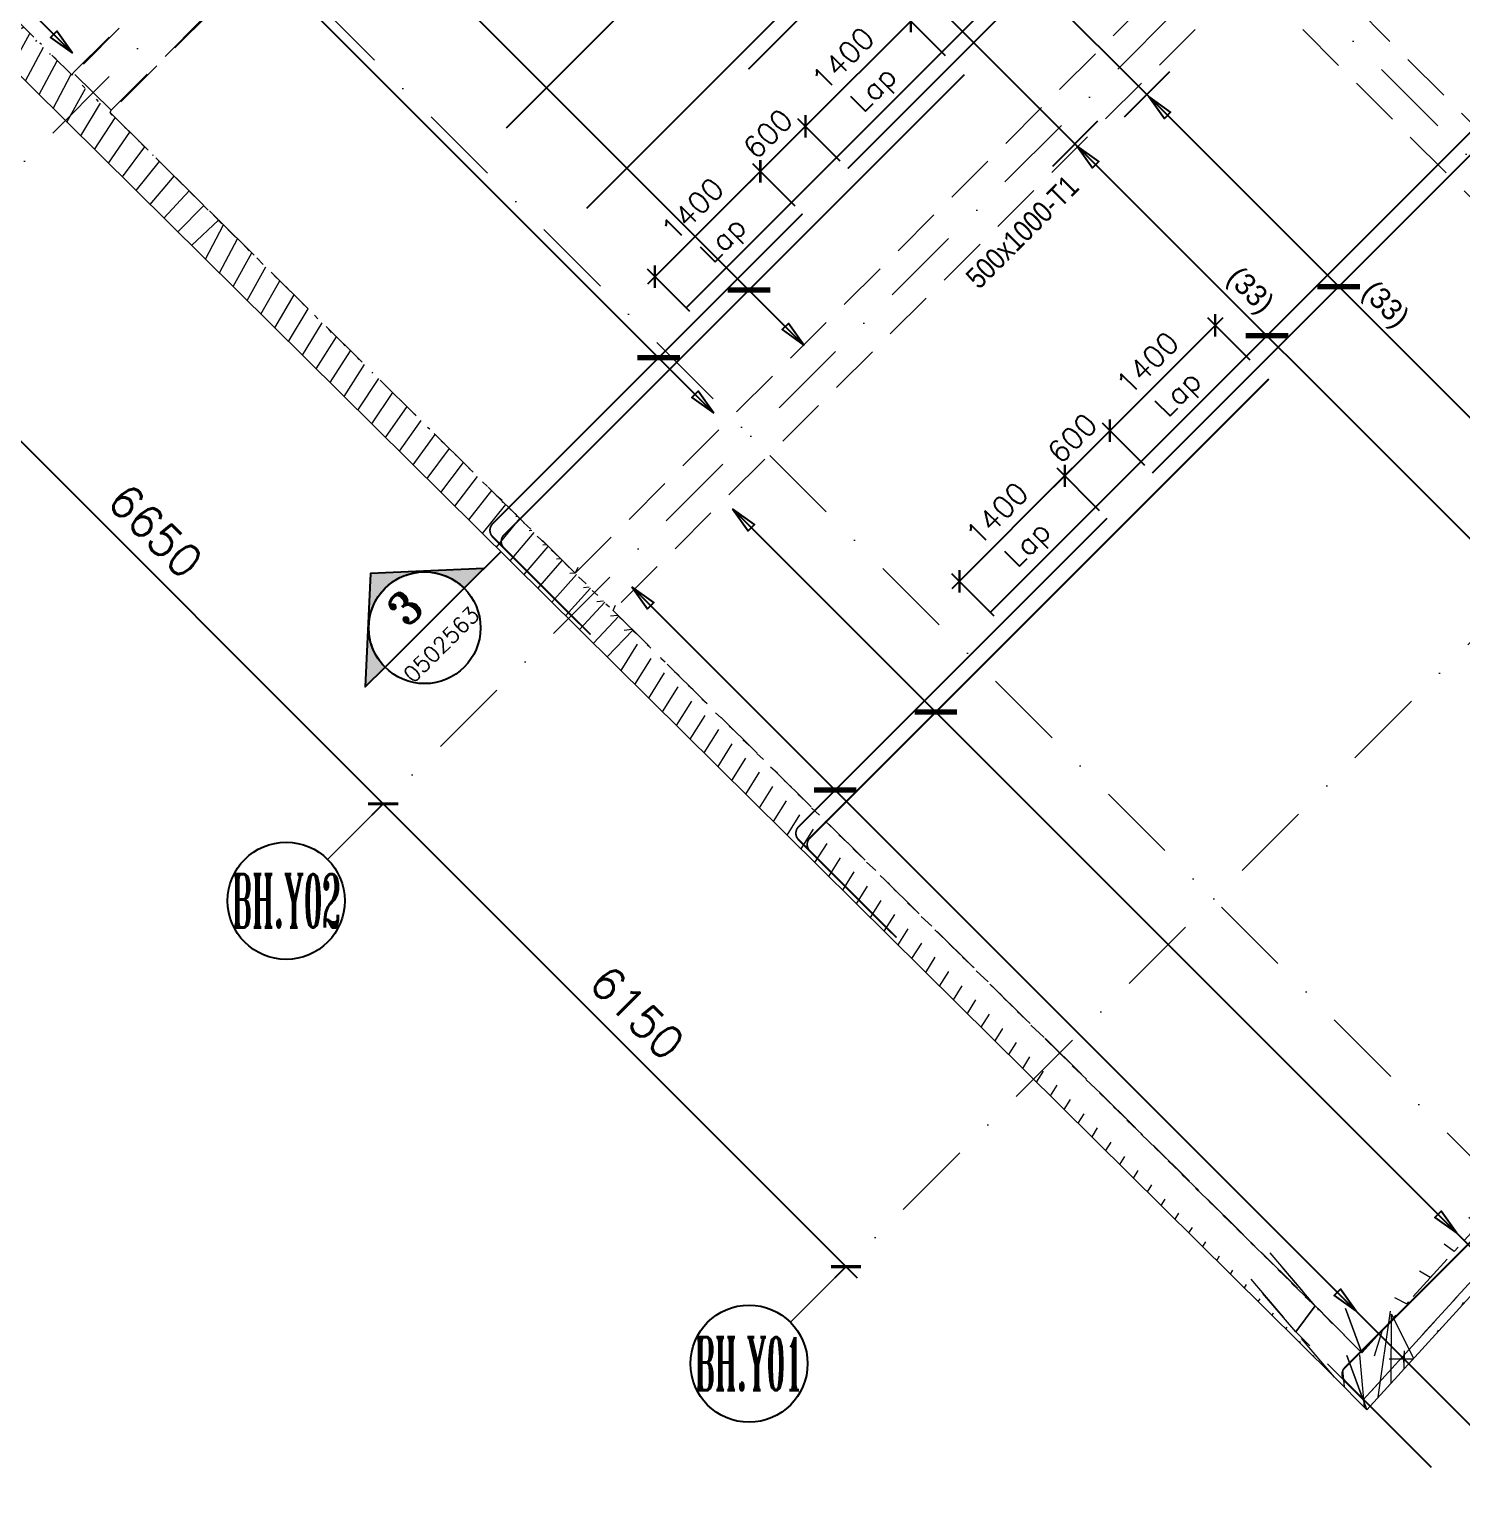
# Model space of a CAD drawing. Extents: x 660761725 to 1323371458, y 2734871439 to 5470067957.
# Drawn here: x 661587591 to 661601053, y 2735012155 to 2735025823 of the extents above; entities that cross this region are included whole.
import ezdxf
from ezdxf.enums import TextEntityAlignment as Align

# ---------------------------------------------------------------- set-up
doc = ezdxf.new("R2010")
doc.units = 0
for name, pattern in [('AXES', [1.95, 1.2, -0.25, 0.25, -0.25]), ('Hidden', [714.375, 476.25, -238.125]), ('sbp_axis_short', [10, 5, -2.5, 0, -2.5])]:
    doc.linetypes.add(name, pattern=pattern)
doc.layers.add('A-DETL', color=5, linetype='Continuous', lineweight=9, true_color=0x0000ff)
for name, color, linetype, lineweight in [('A-FLOR-PATT', 7, 'Continuous', 15), ('A-ROOF', 7, 'Continuous', 15), ('S-BEAM-IDEN', 2, 'Continuous', 9), ('S-GRID', 7, 'Continuous', 9), ('S-GRID-IDEN', 7, 'Continuous', 13)]:
    doc.layers.add(name, color=color, linetype=linetype, lineweight=lineweight)
for name, color, linetype in [('S-AXIS', 20, 'AXES'), ('S-DIMO', 100, 'Continuous'), ('S-RBAR-T16', 201, 'Continuous'), ('S-RBAR-T20', 10, 'Continuous'), ('S-RDIMO', 8, 'Continuous'), ('S-SCEL-INDT', 222, 'Continuous'), ('S-TXT', 3, 'Continuous')]:
    doc.layers.add(name, color=color, linetype=linetype)
doc.styles.add('Arial Narrow_1', font='ARIALN.TTF', dxfattribs={"height": 199.9999999999998})
doc.styles.add('ROMANS', font='romans.shx')
doc.styles.add('ROMANT', font='romant')
doc.dimstyles.new('S-DIMI-100', dxfattribs={"dimscale": 100, "dimtxt": 2, "dimasz": 1.5, "dimexe": 1, "dimexo": 1, "dimgap": 1, "dimtad": 1, "dimdec": 0, "dimzin": 12, "dimdsep": 46, "dimtxsty": 'ROMANS', "dimblk": 'ARCHTICK', "dimcen": 0.09, "dimdle": 1, "dimclrd": 8, "dimclre": 8, "dimclrt": 4, "dimadec": 0, "dimazin": 3, "dimtfac": 1, "dimtdec": 0, "dimtix": 1, "dimtmove": 1, "dimatfit": 3, "dimtolj": 1, "dimtzin": 0, "dimarcsym": 0})
doc.dimstyles.new('S-DIMO-100', dxfattribs={"dimscale": 100, "dimtxt": 3, "dimasz": 2, "dimexe": 1.5, "dimexo": 1.5, "dimgap": 1.5, "dimtad": 1, "dimdec": 0, "dimzin": 12, "dimdsep": 46, "dimtxsty": 'ROMANS', "dimblk": 'ARCHTICK', "dimcen": 0.09, "dimdle": 1.5, "dimclrd": 8, "dimclre": 8, "dimclrt": 4, "dimadec": 0, "dimazin": 3, "dimtfac": 1, "dimtdec": 0, "dimtix": 1, "dimtmove": 1, "dimatfit": 3, "dimfxl": 1, "dimtolj": 1, "dimtzin": 0, "dimarcsym": 0})
pattern_1 = [(74.99999999999999, (0, 0), (-153.3407249233896, 41.08752341002518), [])]

# ---------------------------------------------------------------- blocks, each defined once
blk = doc.blocks.new('_ARCHTICK')
at = {"color": 0, "linetype": 'ByBlock', "const_width": 0.15}
blk.add_lwpolyline([(-0.5, -0.5), (0.5, 0.5)], dxfattribs=at)
blk = doc.blocks.new('*D119')
at = {"layer": 'S-DIMO', "color": 8, "lineweight": -2, "transparency": 16777216}
for p, q in [((662618426.4401975, 2734519657.605733), (662623340.8331552, 2734514743.214432)), ((662618526.4410093, 2734519545.474508), (662618426.4402332, 2734519445.473699)), ((662623228.7011043, 2734514843.214414), (662623128.7011207, 2734514743.214396))]:
    blk.add_line(p, q, dxfattribs=at)
at = {"layer": 'S-DIMO', "color": 8, "lineweight": -2, "transparency": 16777216, "xscale": 200, "yscale": 200, "zscale": 200}
for p, rotation in [((662618532.5062325, 2734519551.539734), 135.0000096597404), ((662623234.76712, 2734514849.280432), 315.0000096597404)]:
    blk.add_blockref('_ARCHTICK', p, dxfattribs=dict(at, rotation=rotation))
at = {"layer": 'S-DIMO', "color": 4, "transparency": 16777216, "insert": (662621095.768675, 2734517412.542153), "char_height": 300, "width": 199.5440968434552, "attachment_point": 5, "rotation": 315.00000965974044, "style": 'ROMANS'}
blk.add_mtext('\\A1;6650', dxfattribs=at)
blk = doc.blocks.new('*D120')
at = {"layer": 'S-DIMO', "color": 8, "lineweight": -2, "transparency": 16777216}
for p, q in [((662623128.7003523, 2734514955.345698), (662627689.5398602, 2734510394.507728)), ((662623228.7011043, 2734514843.214414), (662623128.7003881, 2734514743.213664)), ((662627577.4078088, 2734510494.507709), (662627477.407826, 2734510394.507692))]:
    blk.add_line(p, q, dxfattribs=at)
at = {"layer": 'S-DIMO', "color": 8, "lineweight": -2, "transparency": 16777216, "xscale": 200, "yscale": 200, "zscale": 200}
for p, rotation in [((662623234.7663873, 2734514849.279699), 135.0000096597404), ((662627583.4738252, 2734510500.573728), 315.0000096597404)]:
    blk.add_blockref('_ARCHTICK', p, dxfattribs=dict(at, rotation=rotation))
at = {"layer": 'S-DIMO', "color": 4, "transparency": 16777216, "insert": (662625621.252105, 2734512887.058783), "char_height": 300, "width": 199.5440968434552, "attachment_point": 5, "rotation": 315.00000965974044, "style": 'ROMANS'}
blk.add_mtext('\\A1;6150', dxfattribs=at)
blk = doc.blocks.new('*U1142')
at = {"layer": 'S-AXIS', "color": 3, "linetype": 'Continuous'}
blk.add_circle((0, 5.5), 5.5, dxfattribs=at)
at = {"layer": 'S-AXIS', "color": 3, "linetype": 'Continuous', "ltscale": 0.5, "style": 'ROMANT', "width": 0.4, "flags": 8}
blk.add_attdef('A', text='', height=5, dxfattribs=at).set_placement((0, 5.5), align=Align.MIDDLE_CENTER)
blk = doc.blocks.new('*U1143')
at = {"layer": 'S-SCEL-INDT'}
h = blk.add_hatch(color=256, dxfattribs=at)
edge = h.paths.add_edge_path()
edge.add_line((7.000001906104444, 2.263283386128023e-05), (10.50000190576247, 3.394924715394154e-05))
edge.add_line((10.50000190576247, 3.394924715394154e-05), (-2.921335544670001e-05, 9.624999999075953))
edge.add_line((-2.921335544670001e-05, 9.624999999075953), (-10.49999809220753, -3.394923260202631e-05))
edge.add_line((-10.49999809220753, -3.394923260202631e-05), (-6.999998092549504, -2.263281203340739e-05))
edge.add_arc((1.90677747013979e-06, 1.091277068709939e-11), 6.999999999363562, 0.00018525217620890544, 180.0001852521762, ccw=False)
at = {"layer": 'S-SCEL-INDT', "color": 2, "linetype": 'Continuous'}
blk.add_line((-6.999999999228748, 4.272327350918204e-05), (6.999999999228748, -4.272327350918204e-05), dxfattribs=at)
at = {"layer": 'S-SCEL-INDT'}
blk.add_line((13.40845287412958, 4.901550710201263e-05), (7.000001906104444, 2.263283386128023e-05), dxfattribs=at)
blk.add_lwpolyline([(7.000001906104444, 2.263283386128023e-05), (10.50000190576247, 3.394924715394154e-05), (-2.921335544670001e-05, 9.624999999075953), (-10.49999809220753, -3.394923260202631e-05), (-6.999998092549504, -2.263281203340739e-05, -0.9999999999999999)], format="xyb", close=True, dxfattribs=at)
for centre, radius in [((0, 0), 6.999999999370188), ((0, -1.906788384076208e-06), 6.99999999936)]:
    blk.add_circle(centre, radius, dxfattribs=at)
at = {"layer": 'S-SCEL-INDT', "linetype": 'Continuous', "style": 'ROMANT', "flags": 8}
for rotation, p in [(359.9998251523294, (-9.533905540592968e-07, 3.499999999687137)), (0.0001748476705820678, (9.533905540592968e-07, 3.499943417606119))]:
    blk.add_attdef('01', text='', height=4, rotation=rotation, dxfattribs=at).set_placement(p, align=Align.MIDDLE_CENTER)
at = {"layer": 'S-SCEL-INDT', "color": 3, "linetype": 'Continuous', "style": 'ROMANS', "flags": 8}
for rotation, p in [(359.9998251523294, (0, -2.974065839854546)), (0.0001748476705820678, (0, -2.97412474701559))]:
    blk.add_attdef('-', text='', height=2, rotation=rotation, dxfattribs=at).set_placement(p, align=Align.MIDDLE_CENTER)
blk = doc.blocks.new('I am… Limitless.')
at = {"layer": 'S-TXT', "color": 134}
ref = blk.add_blockref('*U1143', (662336413.739825, 2734516503.357208), dxfattribs=dict(at, xscale=75.00000000000001, yscale=75.00000000000001, zscale=75.00000000000001, rotation=44.94966640259396))
ref.add_attrib('-', '0502563', dxfattribs={"layer": 'S-SCEL-INDT', "color": 3, "linetype": 'Continuous', "height": 150, "rotation": 44.94984142316793, "style": 'ROMANS'}).set_placement((662336571.3279865, 2734516345.491925), align=Align.MIDDLE_CENTER)
ref.add_attrib('01', '3', dxfattribs={"layer": 'S-SCEL-INDT', "linetype": 'Continuous', "height": 300.0000000000001, "rotation": 44.94984142316793, "style": 'ROMANT'}).set_placement((662336228.2904761, 2734516689.132774), align=Align.MIDDLE_CENTER)
blk = doc.blocks.new('I am… Atomic.')
at = {"layer": 'A-FLOR-PATT', "transparency": 33554600}
h = blk.add_hatch(dxfattribs=at)
h.set_pattern_fill('ANSI31', color=8, scale=50, angle=30, style=0)
h.set_pattern_definition(pattern_1)
edge = h.paths.add_edge_path()
edge.add_line((662389967.6433319, 2734579123.010657), (662390007.8012236, 2734579503.468677))
edge.add_line((662390178.8400514, 2734578972.951882), (662393574.2351673, 2734576558.543434))
edge.add_line((662390389.9110394, 2734578822.862847), (662389967.7690635, 2734579123.040917))
edge.add_line((662401600.1085552, 2734571260.373601), (662390007.8012234, 2734579503.468677))
edge.add_line((662401045.2346829, 2734570742.112331), (662400996.5411683, 2734571280.666277))
edge.add_line((662400996.5411683, 2734571280.666277), (662391834.41239, 2734577795.702194))
edge.add_line((662401631.7932035, 2734570909.939), (662401600.1085552, 2734571260.373601))
edge.add_line((662398386.0115408, 2734568087.393885), (662401045.2346829, 2734570742.112331))
edge.add_line((662378065.801715, 2734545768.423274), (662383150.2610395, 2734551353.010825))
edge.add_line((662383150.2610395, 2734551353.010825), (662388234.7203641, 2734556937.598375))
edge.add_line((662388234.7203641, 2734556937.598375), (662393319.1796887, 2734562522.185926))
edge.add_line((662393319.1796887, 2734562522.185926), (662398403.6390133, 2734568106.773477))
edge.add_line((662377177.0145457, 2734544792.211362), (662378389.7704264, 2734546124.258873))
edge.add_line((662345219.5168241, 2734509691.243385), (662350637.7770958, 2734515642.46591))
edge.add_line((662350637.7770958, 2734515642.46591), (662356056.0373675, 2734521593.688435))
edge.add_line((662356056.0373675, 2734521593.688435), (662361474.2976393, 2734527544.91096))
edge.add_line((662361474.2976393, 2734527544.91096), (662366892.5579109, 2734533496.133485))
edge.add_line((662366892.5579109, 2734533496.133485), (662372310.8181826, 2734539447.35601))
edge.add_line((662372310.8181826, 2734539447.35601), (662377729.0784543, 2734545398.578536))
edge.add_line((662345267.5598451, 2734509156.384884), (662400082.3408674, 2734569362.972085))
edge.add_line((662401418.6805061, 2734570690.601139), (662400941.3227103, 2734570214.051982))
edge.add_line((662400082.3408674, 2734569362.972085), (662401631.7932035, 2734570909.939))
h = blk.add_hatch(dxfattribs=at)
h.set_pattern_fill('ANSI31', color=8, scale=50, angle=30, style=0)
h.set_pattern_definition(pattern_1)
edge = h.paths.add_edge_path()
edge.add_line((662345468.2720397, 2734510142.524049), (662345661.1307589, 2734509588.669044))
edge.add_line((662345219.5168241, 2734509691.243385), (662350637.7770958, 2734515642.46591))
edge.add_line((662350637.7770958, 2734515642.46591), (662356056.0373675, 2734521593.688435))
edge.add_line((662356056.0373675, 2734521593.688435), (662361474.2976393, 2734527544.91096))
edge.add_line((662361474.2976393, 2734527544.91096), (662366892.5579109, 2734533496.133485))
edge.add_line((662366892.5579109, 2734533496.133485), (662372310.8181826, 2734539447.35601))
edge.add_line((662372310.8181826, 2734539447.35601), (662377729.0784543, 2734545398.578536))
edge.add_line((662345267.5598451, 2734509156.384884), (662400082.3408674, 2734569362.972085))
h = blk.add_hatch(dxfattribs=at)
h.set_pattern_fill('ANSI31', color=8, scale=50, angle=30, style=0)
h.set_pattern_definition(pattern_1)
edge = h.paths.add_edge_path()
edge.add_line((662326312.3910785, 2734528417.846987), (662333102.7430063, 2734521695.273901))
edge.add_line((662325865.2845687, 2734528370.671522), (662344964.0169713, 2734509462.575772))
edge.add_line((662336968.3324986, 2734517868.269328), (662339133.8364366, 2734515724.380668))
edge.add_line((662332502.0842122, 2734522289.937136), (662334515.7142464, 2734520296.40643))
edge.add_line((662333458.4230682, 2734521343.144109), (662337828.6853824, 2734517016.504176))
edge.add_line((662338184.3654449, 2734516664.374383), (662344781.0343132, 2734510133.551082))
edge.add_line((662344781.0343132, 2734510133.551082), (662344829.7545922, 2734510084.405783))
edge.add_line((662344829.7545922, 2734510084.405783), (662344878.4748713, 2734510035.260483))
edge.add_line((662344878.4748713, 2734510035.260483), (662344927.1951503, 2734509986.115183))
edge.add_line((662344927.1951503, 2734509986.115183), (662344975.9154292, 2734509936.969883))
edge.add_line((662344975.9154292, 2734509936.969883), (662345024.6357082, 2734509887.824584))
edge.add_line((662345024.6357082, 2734509887.824584), (662345073.3559872, 2734509838.679284))
edge.add_line((662345073.3559872, 2734509838.679284), (662345122.0762662, 2734509789.533985))
edge.add_line((662345122.0762662, 2734509789.533985), (662345170.7965451, 2734509740.388685))
edge.add_line((662345170.7965451, 2734509740.388685), (662345219.5168241, 2734509691.243385))
edge.add_line((662344964.0169713, 2734509462.575772), (662345267.5598451, 2734509156.384884))
edge.add_line((662345267.5598451, 2734509156.384884), (662345219.5168241, 2734509691.243385))
edge = h.paths.add_edge_path()
edge.add_line((662345219.5168241, 2734509691.243385), (662345513.1205869, 2734510013.727216))
edge.add_line((662345468.2720397, 2734510142.524049), (662345661.1307589, 2734509588.669044))
edge.add_line((662345267.5598451, 2734509156.384884), (662345661.1307589, 2734509588.669044))
edge = h.paths.add_edge_path()
edge.add_line((662325865.2845687, 2734528370.671522), (662326389.6555356, 2734528894.154181))
edge.add_line((662326389.6555356, 2734528894.154181), (662326589.2420617, 2734528694.228972))
edge.add_line((662326589.2420617, 2734528694.228972), (662326314.0211399, 2734528416.233197))
at = {"layer": 'A-DETL', "color": 8, "linetype": 'Hidden', "lineweight": 9}
for p, q in [((662399013.4511831, 2734568320.204953), (662345232.817815, 2734509249.488402)), ((662326312.3910785, 2734528417.846987), (662333102.7430063, 2734521695.273901)), ((662339105.5426043, 2734527687.909844), (662333102.7430063, 2734521695.273901)), ((662333112.1454761, 2734521716.497802), (662339097.0810977, 2734527691.300015)), ((662339459.2958959, 2734527333.856544), (662333458.4230682, 2734521343.144109)), ((662333468.9357078, 2734521366.873962), (662339449.8353211, 2734527337.647)), ((662337828.6853824, 2734517016.504176), (662343805.8863698, 2734522983.579849)), ((662351037.8658978, 2734516453.002254), (662344513.5569398, 2734522982.844296)), ((662344159.6396613, 2734522629.526549), (662338184.3654449, 2734516664.374383)), ((662344159.6396613, 2734522629.526549), (662350684.0984387, 2734516099.534561)), ((662333102.7430063, 2734521695.273901), (662333112.1454761, 2734521716.497802)), ((662333468.9357078, 2734521366.873962), (662333112.1454761, 2734521716.497802)), ((662333458.4230682, 2734521343.144109), (662333468.9357078, 2734521366.873962)), ((662333458.4230682, 2734521343.144109), (662337828.6853824, 2734517016.504176)), ((662337851.9824706, 2734517069.091905), (662337828.6853824, 2734517016.504176)), ((662338184.3654449, 2734516664.374383), (662338207.662599, 2734516716.96226)), ((662338184.3654449, 2734516664.374383), (662344781.0343132, 2734510133.551082)), ((662351208.4437448, 2734515812.901352), (662345232.817815, 2734509249.488402)), ((662344356.2023606, 2734510629.798686), (662344781.0343132, 2734510133.551082)), ((662344781.0343132, 2734510133.551082), (662344356.2023606, 2734510629.798686)), ((662344599.7394344, 2734509888.089563), (662344174.9056661, 2734510384.339288)), ((662344174.9056661, 2734510384.339288), (662344599.7394344, 2734509888.089563)), ((662344599.7394344, 2734509888.089563), (662344781.0343132, 2734510133.551082)), ((662344781.0343132, 2734510133.551082), (662344599.7394344, 2734509888.089563)), ((662345064.4801393, 2734510106.718842), (662345219.5168241, 2734509691.243385)), ((662345219.5168241, 2734509691.243385), (662345064.4801393, 2734510106.718842)), ((662344963.6249735, 2734509463.033666), (662344599.7394344, 2734509888.089563)), ((662345232.817815, 2734509249.488402), (662344600.1289424, 2734509887.696657)), ((662345232.817815, 2734509249.488402), (662345077.6992273, 2734509665.183345)), ((662345077.6992273, 2734509665.183345), (662345232.817815, 2734509249.488402)), ((662345232.817815, 2734509249.488402), (662345267.517679, 2734509156.497883))]:
    blk.add_line(p, q, dxfattribs=at)
at = {"layer": 'A-DETL', "color": 8, "linetype": 'Hidden', "lineweight": 9, "flags": 128}
for points in [[(662345219.5168241, 2734509691.243385), (662350637.7770958, 2734515642.46591), (662356056.0373675, 2734521593.688435), (662361474.2976393, 2734527544.91096), (662366892.5579109, 2734533496.133485), (662372310.8181826, 2734539447.35601), (662377729.0784543, 2734545398.578536)], [(662344781.0343132, 2734510133.551082), (662344829.7545922, 2734510084.405783), (662344878.4748713, 2734510035.260483), (662344927.1951503, 2734509986.115183), (662344975.9154292, 2734509936.969883), (662345024.6357082, 2734509887.824584), (662345073.3559872, 2734509838.679284), (662345122.0762662, 2734509789.533985), (662345170.7965451, 2734509740.388685), (662345219.5168241, 2734509691.243385)], [(662345232.817815, 2734509249.488402), (662345162.4757727, 2734509320.444087), (662345092.1337304, 2734509391.399771), (662345021.7916881, 2734509462.355456), (662344951.4496458, 2734509533.31114), (662344881.1076035, 2734509604.266825), (662344810.7655612, 2734509675.222509), (662344740.4235189, 2734509746.178194), (662344670.0814766, 2734509817.133879), (662344600.1289424, 2734509887.696657)]]:
    blk.add_lwpolyline(points, dxfattribs=at)
at = {"layer": 'A-ROOF', "color": 8, "lineweight": 13}
for p, q in [((662345267.5598451, 2734509156.384884), (662400082.3408674, 2734569362.972085)), ((662325865.2845687, 2734528370.671522), (662344964.0169713, 2734509462.575772)), ((662344964.0169713, 2734509462.575772), (662345267.5598451, 2734509156.384884))]:
    blk.add_line(p, q, dxfattribs=at)
at = {"layer": 'S-BEAM-IDEN', "color": 8, "insert": (662341480.4245633, 2734519816.410211), "char_height": 199.9999999999998, "width": 1699.577499999999, "attachment_point": 1, "rotation": 44.99999999999983, "style": 'Arial Narrow_1'}
blk.add_mtext('500x1000-T1', dxfattribs=at)
blk = doc.blocks.new('*D256')
at = {"layer": 'S-RBAR-T16', "color": 8, "lineweight": -2, "transparency": 16777216}
for p, q in [((661595945.8214169, 2735025971.115837), (661594814.4502141, 2735024839.745206)), ((661596202.1981856, 2735025573.317546), (661595804.4000605, 2735025971.115872)), ((661595212.2486255, 2735024583.367985), (661594814.4502498, 2735024981.166562))]:
    blk.add_line(p, q, dxfattribs=at)
at = {"layer": 'S-RBAR-T16', "color": 8, "lineweight": -2, "transparency": 16777216, "xscale": 150, "yscale": 150, "zscale": 150}
for p, rotation in [((661595875.1107209, 2735025900.405176), 44.99998551075971), ((661594885.1609101, 2735024910.455866), 224.9999855107597)]:
    blk.add_blockref('_ARCHTICK', p, dxfattribs=dict(at, rotation=rotation))
at = {"layer": 'S-RBAR-T16', "color": 4, "transparency": 16777216, "char_height": 200, "attachment_point": 5, "rotation": 44.999985510759686, "style": 'ROMANS'}
for s, insert in [('\\A1;1400', (661595238.7144952, 2735025546.851914)), ('\\A1;Lap', (661595545.1273562, 2735025240.438897))]:
    blk.add_mtext(s, dxfattribs=dict(at, insert=insert))
blk = doc.blocks.new('*D257')
at = {"layer": 'S-RBAR-T16', "color": 8, "lineweight": -2, "transparency": 16777216}
for p, q in [((661594531.6077266, 2735024556.90227), (661593400.2366428, 2735023425.531758)), ((661594787.984558, 2735024159.103917), (661594390.1863701, 2735024556.902306)), ((661593798.0351175, 2735023169.154475), (661593400.2366786, 2735023566.953115))]:
    blk.add_line(p, q, dxfattribs=at)
at = {"layer": 'S-RBAR-T16', "color": 8, "lineweight": -2, "transparency": 16777216, "xscale": 150, "yscale": 150, "zscale": 150}
for p, rotation in [((661594460.8970304, 2735024486.19161), 44.99998551075971), ((661593470.9473388, 2735023496.242419), 224.9999855107597)]:
    blk.add_blockref('_ARCHTICK', p, dxfattribs=dict(at, rotation=rotation))
at = {"layer": 'S-RBAR-T16', "color": 4, "transparency": 16777216, "char_height": 200, "attachment_point": 5, "rotation": 44.999985510759686, "style": 'ROMANS'}
for s, insert in [('\\A1;1400', (661593824.5008643, 2735024132.638407)), ('\\A1;Lap', (661594130.9137253, 2735023826.22539))]:
    blk.add_mtext(s, dxfattribs=dict(at, insert=insert))
blk = doc.blocks.new('*D258')
at = {"layer": 'S-RBAR-T16', "color": 8, "lineweight": -2, "transparency": 16777216}
for p, q in [((661595212.2486255, 2735024583.367985), (661594814.4503576, 2735024981.166454)), ((661594885.1610178, 2735024910.455759), (661594991.2270619, 2735025016.521749)), ((661594885.1610178, 2735024910.455759), (661594460.8968424, 2735024486.191798)), ((661594787.984558, 2735024159.103917), (661594390.1861821, 2735024556.902494)), ((661594460.8968424, 2735024486.191798), (661594354.8307985, 2735024380.125807))]:
    blk.add_line(p, q, dxfattribs=at)
at = {"layer": 'S-RBAR-T16', "color": 8, "lineweight": -2, "transparency": 16777216, "xscale": 150, "yscale": 150, "zscale": 150}
for p, rotation in [((661594885.1610178, 2735024910.455759), 224.9999855107597), ((661594460.8968424, 2735024486.191798), 44.99998551075968)]:
    blk.add_blockref('_ARCHTICK', p, dxfattribs=dict(at, rotation=rotation))
at = {"layer": 'S-RBAR-T16', "color": 4, "transparency": 16777216, "insert": (661594531.6076096, 2735024839.74517), "char_height": 200, "attachment_point": 5, "rotation": 44.999985510759686, "style": 'ROMANS'}
blk.add_mtext('\\A1;600', dxfattribs=at)
blk = doc.blocks.new('*D259')
at = {"layer": 'S-RBAR-T16', "color": 8, "lineweight": -2, "transparency": 16777216}
for p, q in [((661598806.21013, 2735023110.727215), (661597674.8389225, 2735021979.35658)), ((661599062.5868984, 2735022712.928925), (661598664.7887738, 2735023110.727251)), ((661598072.6373334, 2735021722.97936), (661597674.8389583, 2735022120.777936))]:
    blk.add_line(p, q, dxfattribs=at)
at = {"layer": 'S-RBAR-T16', "color": 8, "lineweight": -2, "transparency": 16777216, "xscale": 150, "yscale": 150, "zscale": 150}
for p, rotation in [((661598735.499434, 2735023040.016555), 44.99998551075971), ((661597745.5496185, 2735022050.06724), 224.9999855107597)]:
    blk.add_blockref('_ARCHTICK', p, dxfattribs=dict(at, rotation=rotation))
at = {"layer": 'S-RBAR-T16', "color": 4, "transparency": 16777216, "char_height": 200, "attachment_point": 5, "rotation": 44.999985510759686, "style": 'ROMANS'}
for s, insert in [('\\A1;1400', (661598099.1032059, 2735022686.46329)), ('\\A1;Lap', (661598405.5160669, 2735022380.050273))]:
    blk.add_mtext(s, dxfattribs=dict(at, insert=insert))
blk = doc.blocks.new('*D260')
at = {"layer": 'S-RBAR-T16', "color": 8, "lineweight": -2, "transparency": 16777216}
for p, q in [((661597391.9964346, 2735021696.513643), (661596260.6253563, 2735020565.143137)), ((661597648.3732659, 2735021298.71529), (661597250.5750782, 2735021696.513679)), ((661596658.4238306, 2735020308.765854), (661596260.625392, 2735020706.564493))]:
    blk.add_line(p, q, dxfattribs=at)
at = {"layer": 'S-RBAR-T16', "color": 8, "lineweight": -2, "transparency": 16777216, "xscale": 150, "yscale": 150, "zscale": 150}
for p, rotation in [((661597321.2857386, 2735021625.802983), 44.99998551075971), ((661596331.3360523, 2735020635.853797), 224.9999855107597)]:
    blk.add_blockref('_ARCHTICK', p, dxfattribs=dict(at, rotation=rotation))
at = {"layer": 'S-RBAR-T16', "color": 4, "transparency": 16777216, "char_height": 200, "attachment_point": 5, "rotation": 44.999985510759686, "style": 'ROMANS'}
for s, insert in [('\\A1;1400', (661596684.8895751, 2735021272.249783)), ('\\A1;Lap', (661596991.3024361, 2735020965.836766))]:
    blk.add_mtext(s, dxfattribs=dict(at, insert=insert))
blk = doc.blocks.new('*D261')
at = {"layer": 'S-RBAR-T16', "color": 8, "lineweight": -2, "transparency": 16777216}
for p, q in [((661598072.6373334, 2735021722.97936), (661597674.8390658, 2735022120.777828)), ((661597745.549726, 2735022050.067132), (661597851.6157701, 2735022156.133122)), ((661597745.549726, 2735022050.067132), (661597321.2855504, 2735021625.803171)), ((661597648.3732659, 2735021298.71529), (661597250.5748901, 2735021696.513867)), ((661597321.2855504, 2735021625.803171), (661597215.2195063, 2735021519.737181))]:
    blk.add_line(p, q, dxfattribs=at)
at = {"layer": 'S-RBAR-T16', "color": 8, "lineweight": -2, "transparency": 16777216, "xscale": 150, "yscale": 150, "zscale": 150}
for p, rotation in [((661597745.549726, 2735022050.067132), 224.9999855107597), ((661597321.2855504, 2735021625.803171), 44.99998551075968)]:
    blk.add_blockref('_ARCHTICK', p, dxfattribs=dict(at, rotation=rotation))
at = {"layer": 'S-RBAR-T16', "color": 4, "transparency": 16777216, "insert": (661597391.9963179, 2735021979.356544), "char_height": 200, "attachment_point": 5, "rotation": 44.999985510759686, "style": 'ROMANS'}
blk.add_mtext('\\A1;600', dxfattribs=at)
blk = doc.blocks.new('CADF_02')
at = {"color": 0}
blk.add_lwpolyline([(0, 0), (2.5, -0.4166666679084301), (2.5, 0.4166666679084301)], close=True, dxfattribs=at)
blk = doc.blocks.new('cadf_04')
at = {"color": 8, "const_width": 0.5000000000000002}
blk.add_lwpolyline([(1.414213560521603, 1.414213564246893), (-1.414213556796312, -1.414213556796312)], dxfattribs=at)
blk = doc.blocks.new('cadf_03')
at = {"color": 8}
blk.add_lwpolyline([(-3.725290298461914e-09, 2.99999999627471), (3.725290298461914e-09, -3.000000007450581)], dxfattribs=at)
blk.add_blockref('CADF_02', (0.2513523101806641, 0), dxfattribs=at)
blk = doc.blocks.new('I am… All Range.')
at = {"layer": 'S-GRID', "color": 8, "linetype": 'sbp_axis_short', "lineweight": 13, "ltscale": 150}
for p, q in [((662618010.1861551, 2734519029.21969), (662684113.7569702, 2734585132.790505)), ((662622712.44625, 2734514326.959595), (662688816.0170653, 2734580430.53041)), ((662627061.1529542, 2734509978.252891), (662693164.7237693, 2734576081.823706)), ((662614582.3962799, 2734539780.647099), (662643202.2889504, 2734511160.754429)), ((662609895.5820874, 2734535093.832907), (662638515.474758, 2734506473.940236))]:
    blk.add_line(p, q, dxfattribs=at)
at = {"layer": 'S-GRID-IDEN', "color": 9}
ref = blk.add_blockref('*U1142', (662622323.5375198, 2734513388.050866), dxfattribs=dict(at, xscale=100.0000000000075, yscale=100, zscale=100.0000000000028, rotation=359.9999999381469))
ref.add_attrib('A', 'BH.Y02', dxfattribs={"layer": 'S-AXIS', "color": 3, "linetype": 'Continuous', "ltscale": 0.5, "height": 499.9999999999999, "rotation": 359.9999999381469, "style": 'ROMANT', "width": 0.4000000000000299}).set_placement((662622323.5375204, 2734513938.050866), align=Align.MIDDLE_CENTER)
ref = blk.add_blockref('*U1142', (662626672.2442242, 2734509039.344162), dxfattribs=dict(at, xscale=100.0000000000075, yscale=100, zscale=100.0000000000028, rotation=359.9999999381469))
ref.add_attrib('A', 'BH.Y01', dxfattribs={"layer": 'S-AXIS', "color": 3, "linetype": 'Continuous', "ltscale": 0.5, "height": 499.9999999999999, "rotation": 359.9999999381469, "style": 'ROMANT', "width": 0.4000000000000299}).set_placement((662626672.2442248, 2734509589.344161), align=Align.MIDDLE_CENTER)
at = {"layer": 'S-DIMO', "color": 3}
for base, p1, p2, picture, middle in [((662623234.76712, 2734514849.280432), (662618632.5070087, 2734519651.540543), (662623334.7671036, 2734514949.280448), '*D119', (662621095.768675, 2734517412.542153)), ((662627583.4738252, 2734510500.573728), (662623334.7671036, 2734514949.280448), (662627683.4738078, 2734510600.573744), '*D120', (662625621.252105, 2734512887.058783))]:
    dim = blk.add_linear_dim(base=base, p1=p1, p2=p2, angle=315.0000096597404, dimstyle='S-DIMO-100', dxfattribs=at)
    dim.commit()
    dim.dimension.update_dxf_attribs({"geometry": picture, "text_midpoint": middle})

msp = doc.modelspace()

# ---------------------------------------------------------------- linework, layer by layer
at = {"layer": 'S-RBAR-T20', "linetype": 'Hidden', "const_width": 16}
for points in [[(661592073.701246, 2735024893.488405), (661599470.3775237, 2735032290.164267, -0.4142135623730951), (661599593.06055, 2735032290.164264), (661600407.1172105, 2735031476.107561)], [(661593762.9661872, 2735023204.223461), (661601159.6424196, 2735030600.899278, -0.4142135623730951), (661601282.3254459, 2735030600.899275), (661602096.3821064, 2735029786.842572)], [(661595282.9592749, 2735024512.657498), (661601265.4219055, 2735030495.119792, -0.4142135623730951), (661601388.1049318, 2735030495.119789), (661602202.1615912, 2735029681.063085)], [(661592866.4913296, 2735020133.480848), (661592052.2578949, 2735020947.71433, -0.4142135623730951), (661592052.2578984, 2735021070.397357), (661596378.6882453, 2735025396.82745)], [(661592760.1927462, 2735020238.741234), (661591945.9593115, 2735021052.974717, -0.4142135623730951), (661591945.9593151, 2735021175.657743), (661594858.6951437, 2735024088.393401)], [(661595740.7401932, 2735017287.305927), (661594926.6835351, 2735018101.362633, -0.4142135623730951), (661594926.6835384, 2735018224.04566), (661599239.0769587, 2735022536.438829)], [(661595695.9598972, 2735017331.048022), (661594820.3849509, 2735018206.623019, -0.4142135623730951), (661594820.3849542, 2735018329.306046), (661597719.0838567, 2735021228.004779)], [(661600766.774045, 2735012310.358619), (661599952.5406102, 2735013124.592102, -0.4142135623730951), (661599952.5406138, 2735013247.275128), (661605698.5186161, 2735018993.252796, -0.4142135623730951), (661605821.2016426, 2735018993.252792), (661606635.4350775, 2735018179.01931)]]:
    msp.add_lwpolyline(points, format="xyb", dxfattribs=at)
for points in [[(661594348.9972829, 2735025446.619491), (661600463.3139766, 2735031560.93584)], [(661592829.0041953, 2735024138.185453), (661598943.3208753, 2735030252.50179)], [(661598143.347941, 2735021652.268832), (661604257.664635, 2735027766.585182)], [(661596623.3548529, 2735020343.834795), (661602737.6715333, 2735026458.151132)]]:
    msp.add_lwpolyline(points, dxfattribs=at)
at = {"layer": 'S-RDIMO'}
for p, q in [((661587999.3487468, 2735025596.456225), (661581392.5268207, 2735032203.278538)), ((661598092.1465684, 2735025208.293188), (661596156.5051146, 2735027143.934751)), ((661594873.3940083, 2735022852.088654), (661590650.3706871, 2735027075.112221)), ((661597417.316215, 2735024745.021836), (661595481.6747603, 2735026680.6634)), ((661594025.0001154, 2735022215.253774), (661589801.9767952, 2735026438.277342)), ((661604684.6545283, 2735018615.784858), (661598092.1465688, 2735025208.293188)), ((661604009.824175, 2735018152.513507), (661597417.3162153, 2735024745.021836)), ((661594200.6259309, 2735021316.77278), (661601005.5524483, 2735014511.845865)), ((661593254.5936381, 2735020582.299507), (661600059.2336228, 2735013777.659124)), ((661601005.5524483, 2735014511.845865), (661604225.4124489, 2735011291.985675)), ((661600059.2336226, 2735013777.659124), (661603385.1596373, 2735010451.732913))]:
    msp.add_line(p, q, dxfattribs=at)

# ---------------------------------------------------------------- block references
at = {"layer": 'S-AXIS'}
for name, p in [('I am… All Range.', (-1032317.531363606, 503695.4297404289)), ('I am… Atomic.', (-745106.9118326902, 503695.4297404289)), ('I am… Limitless.', (-745106.9118326902, 503695.4297404289))]:
    msp.add_blockref(name, p, dxfattribs=at)
at = {"layer": 'S-RDIMO'}
for name, p, xscale, yscale, zscale, rotation in [('CADF_02', (661587999.3487467, 2735025596.456225), 100, 100, 100, 134.9999983226457), ('cadf_03', (661598092.1465684, 2735025208.293188), 100, 100, 100, 314.9999983920454), ('cadf_03', (661597417.316215, 2735024745.021836), 100, 100, 100, 314.9999983941175), ('cadf_04', (661594353.6716845, 2735023371.811008), 100, 100, 100, 134.9999983308618), ('cadf_04', (661599895.759429, 2735023404.680223), 100.0000000000002, 100.0000000000002, 100.0000000000002, 134.9999983939782), ('cadf_04', (661599220.9290767, 2735022941.408873), 100, 100, 100, 134.9999983961896), ('CADF_02', (661594873.394008, 2735022852.088655), 100, 100, 100, 134.9999983333008), ('cadf_04', (661593505.2777914, 2735022734.976128), 100, 100, 100, 134.9999983133405), ('CADF_02', (661594025.000115, 2735022215.253775), 100, 100, 100, 134.9999983187445), ('CADF_02', (661594200.6259298, 2735021316.77278), 100, 100, 100, 314.9999983278151), ('CADF_02', (661593254.5936378, 2735020582.299506), 100, 100, 100, 314.9999983282466), ('cadf_04', (661596110.0182732, 2735019407.380325), 100, 100, 100, 314.9999983292628), ('cadf_04', (661595163.9859807, 2735018672.907053), 100, 100, 100, 314.999998321491), ('CADF_02', (661601005.5524483, 2735014511.845865), 100, 100, 100, 134.9999983278151), ('CADF_02', (661600059.2336226, 2735013777.659124), 100, 100, 100, 134.9999983282467)]:
    msp.add_blockref(name, p, dxfattribs=dict(at, xscale=xscale, yscale=yscale, zscale=zscale, rotation=rotation))

# ---------------------------------------------------------------- texts
for rotation, p in [(314.9999983956716, (661598831.9399083, 2735023471.819429)), (314.9999983904913, (661600102.0817503, 2735023339.779258))]:
    msp.add_text('(33)', height=200, rotation=rotation, dxfattribs=at).set_placement(p)

# ---------------------------------------------------------------- dimensions: what is measured, and where the dimension line sits
at = {"layer": 'S-RBAR-T16'}
for base, p1, p2, picture, middle in [((661594885.1609101, 2735024910.455866), (661596272.9088458, 2735025502.60685), (661595282.959286, 2735024512.65729), '*D256', (661595380.1358156, 2735025405.430521)), ((661593470.9473388, 2735023496.242419), (661594858.6952183, 2735024088.39322), (661593868.7457778, 2735023098.443779), '*D257', (661593965.9221847, 2735023991.217014)), ((661597745.5496185, 2735022050.06724), (661599133.2975587, 2735022642.218229), (661598143.3479937, 2735021652.268663), '*D259', (661598240.5245264, 2735022545.041897)), ((661596331.3360523, 2735020635.853797), (661597719.0839261, 2735021228.004594), (661596729.1344907, 2735020238.055158), '*D260', (661596826.3108956, 2735021130.82839))]:
    dim = msp.add_linear_dim(base=base, p1=p1, p2=p2, angle=44.99998551075968, text='<>\\XLap', dimstyle='S-DIMI-100', dxfattribs=at)
    dim.commit()
    dim.dimension.update_dxf_attribs({"geometry": picture, "text_midpoint": middle})
for base, p1, p2, picture, middle in [((661594460.8968424, 2735024486.191798), (661595282.959286, 2735024512.65729), (661594858.6952183, 2735024088.39322), '*D258', (661594531.6076096, 2735024839.74517)), ((661597321.2855504, 2735021625.803171), (661598143.3479937, 2735021652.268663), (661597719.0839261, 2735021228.004594), '*D261', (661597391.9963179, 2735021979.356544))]:
    dim = msp.add_linear_dim(base=base, p1=p1, p2=p2, angle=44.99998551075968, dimstyle='S-DIMI-100', dxfattribs=at)
    dim.commit()
    dim.dimension.update_dxf_attribs({"geometry": picture, "text_midpoint": middle})

doc.saveas('drawing.dxf')
